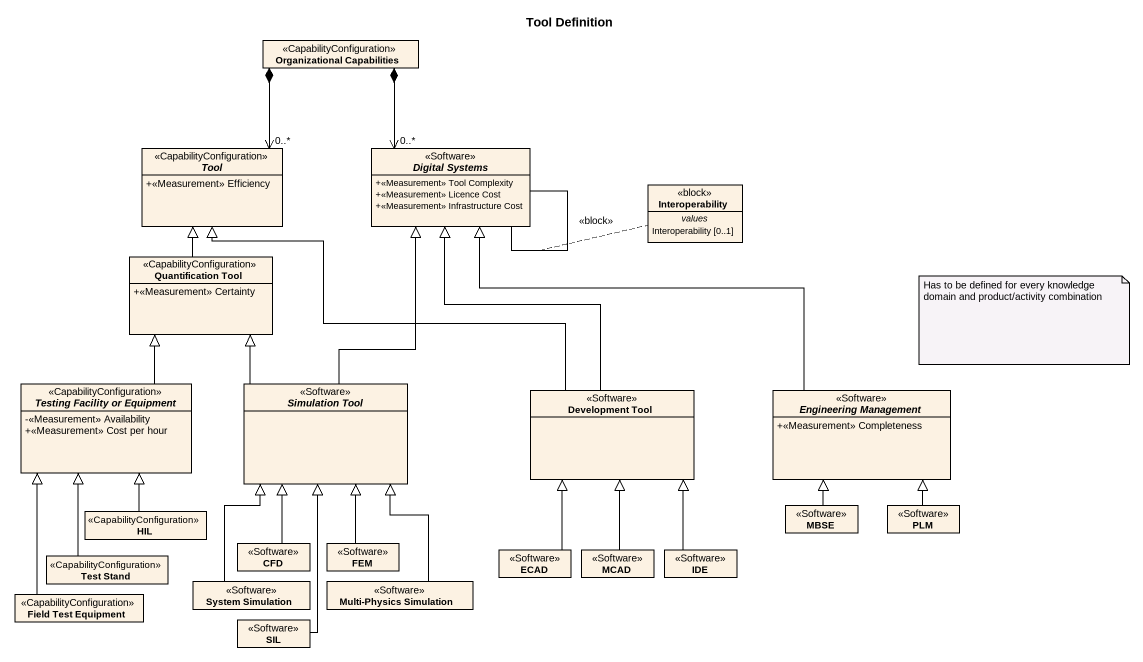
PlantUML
@startuml
title Tool Definition
hide circle
hide empty members
skinparam classAttributeIconSize 0
class "Organizational Capabilities" as Organizational_Capabilities <<CapabilityConfiguration>>
abstract class Tool <<CapabilityConfiguration>> {
  +<<Measurement>> Efficiency
}
abstract class "Digital Systems" as Digital_Systems <<Software>> {
  +<<Measurement>> Tool Complexity
  +<<Measurement>> Licence Cost
  +<<Measurement>> Infrastructure Cost
}
class Interoperability <<block>> {
  -- values --
  Interoperability [0..1]
}
class "Quantification Tool" as Quantification_Tool <<CapabilityConfiguration>> {
  +<<Measurement>> Certainty
}
abstract class "Testing Facility or Equipment" as Testing_Facility_or <<CapabilityConfiguration>> {
  -<<Measurement>> Availability
  +<<Measurement>> Cost per hour
}
abstract class "Simulation Tool" as Simulation_Tool <<Software>>
class "Development Tool" as Development_Tool <<Software>>
abstract class "Engineering Management" as Engineering_Management <<Software>> {
  +<<Measurement>> Completeness
}
class HIL <<CapabilityConfiguration>>
class MBSE <<Software>>
class PLM <<Software>>
class "Test Stand" as Test_Stand <<CapabilityConfiguration>>
class CFD <<Software>>
class FEM <<Software>>
class ECAD <<Software>>
class MCAD <<Software>>
class IDE <<Software>>
class "Field Test Equipment" as Field_Test_Equipment <<CapabilityConfiguration>>
class "System Simulation" as System_Simulation <<Software>>
class "Multi-Physics Simulation" as Multi_Physics_Simulation <<Software>>
class SIL <<Software>>
Organizational_Capabilities *--> "0..*" Tool
Organizational_Capabilities *--> "0..*" Digital_Systems
Digital_Systems -- Digital_Systems : <<block>>
(Digital_Systems, Digital_Systems) .. Interoperability
Quantification_Tool -up-|> Tool
Testing_Facility_or -up-|> Quantification_Tool
Simulation_Tool -up-|> Digital_Systems
Simulation_Tool -up-|> Quantification_Tool
Development_Tool -up-|> Tool
Development_Tool -up-|> Digital_Systems
Engineering_Management -up-|> Digital_Systems
HIL -up-|> Testing_Facility_or
MBSE -up-|> Engineering_Management
PLM -up-|> Engineering_Management
Test_Stand -up-|> Testing_Facility_or
CFD -up-|> Simulation_Tool
FEM -up-|> Simulation_Tool
ECAD -up-|> Development_Tool
MCAD -up-|> Development_Tool
IDE -up-|> Development_Tool
Field_Test_Equipment -up-|> Testing_Facility_or
System_Simulation -up-|> Simulation_Tool
Multi_Physics_Simulation -up-|> Simulation_Tool
SIL -up-|> Simulation_Tool
note as N1
  Has to be defined for every knowledge domain and product/activity combination
end note
@enduml
